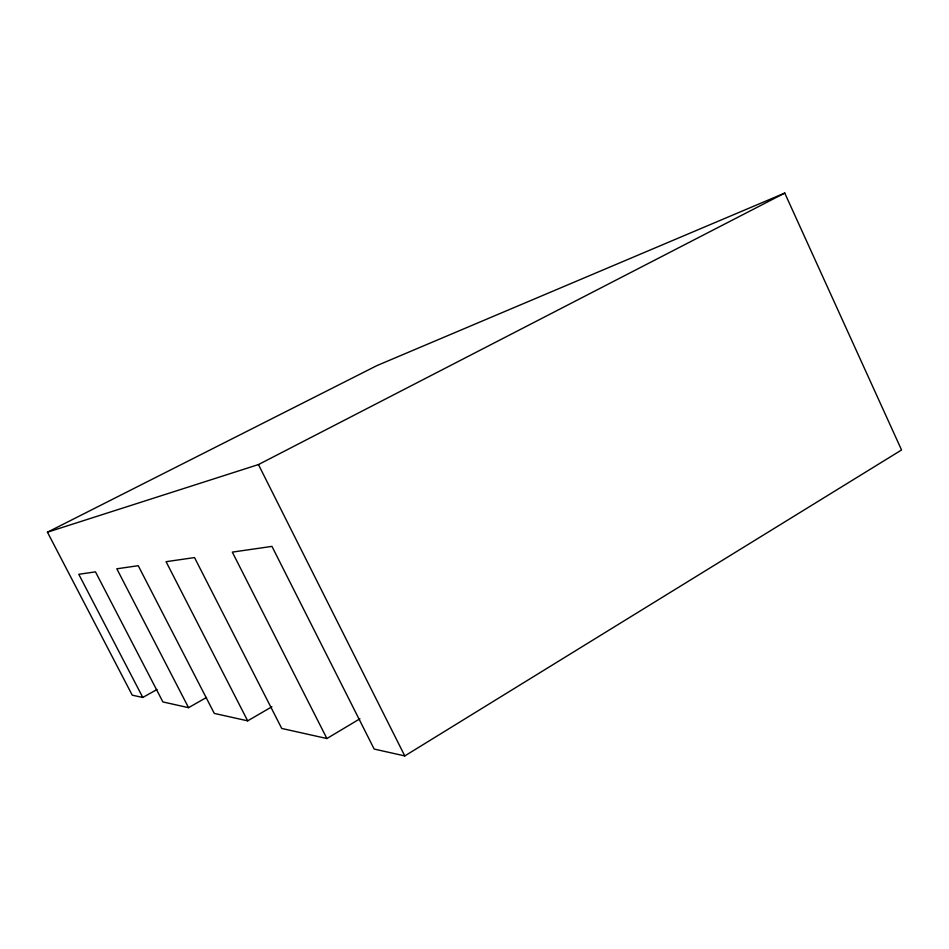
<?xml version="1.0" encoding="UTF-8"?>
<svg xmlns="http://www.w3.org/2000/svg" width="949" height="949" viewBox="0 0 949 949"><rect width="100%" height="100%" fill="white"/><g stroke="black" fill="none" stroke-linecap="round" stroke-linejoin="round"><path stroke-width="1.42" d="M359.92 718.784L326.907 738.524L232.315 552.116L271.948 546.387L374.167 749.058L404.784 755.926L901.55 449.98L784.752 193.074L376.943 365.59L47.45 532.199L132.255 695.19L142.789 697.456L157 689.496M206.491 697.468L188.554 707.669L116.822 568.795L138.234 565.699L214.284 713.399L247.677 720.849L271.912 706.768M47.45 532.199L258.448 464.571L784.752 193.074M326.907 738.524L281.746 728.452L194.521 557.573L166.075 561.689L247.677 720.849M188.554 707.669L162.896 701.928L95.481 571.867L78.779 574.287L142.789 697.456M258.448 464.571L404.784 755.926"/></g></svg>
